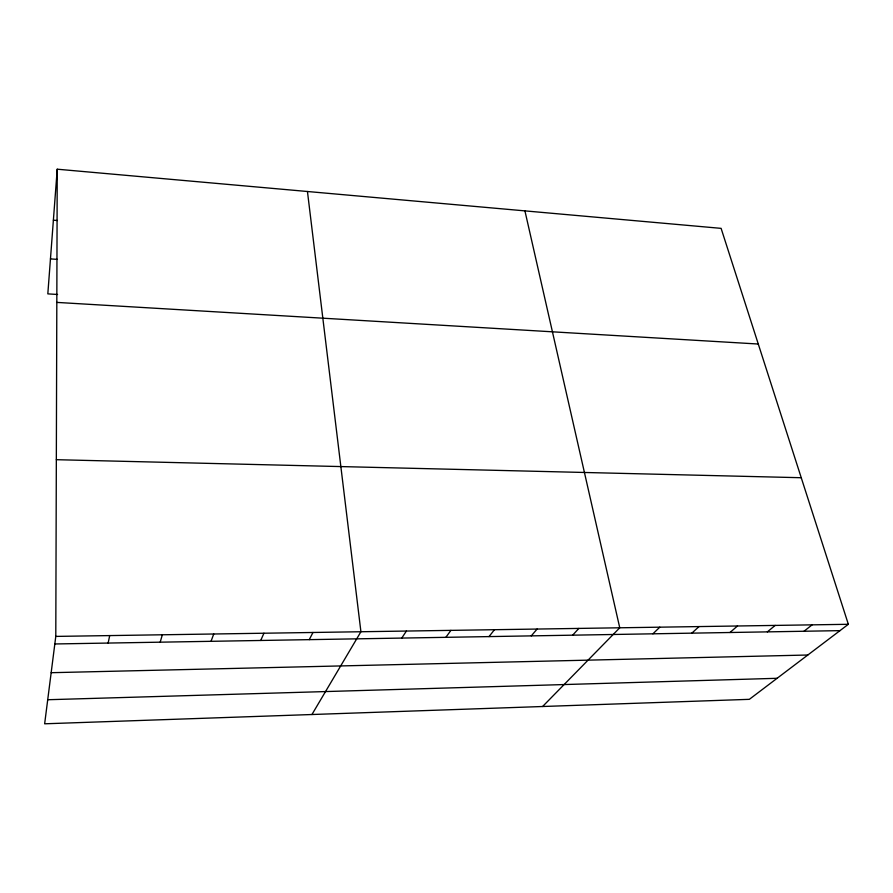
<?xml version="1.0" encoding="UTF-8"?>
<svg xmlns="http://www.w3.org/2000/svg" width="893" height="893" viewBox="0 0 893 893"><rect width="100%" height="100%" fill="white"/><g stroke="black" fill="none" stroke-linecap="round" stroke-linejoin="round"><path stroke-width="1.34" d="M55.79 636.408L57.23 169.201L721.109 228.362L848.35 624.296L749.35 699.331L44.65 723.799L55.79 636.408L848.35 624.296M57.23 169.201L47.82 293.875L57.565 294.478M108.142 643.06L109.705 635.582M160.193 642.179L162.336 634.778M211.038 641.319L213.74 633.997M260.711 640.471L263.937 633.226M309.257 639.645L312.985 632.478M311.947 714.512L360.917 631.742L307.449 191.504M401.761 638.082L406.404 631.05M445.853 637.334L450.92 630.369M489.018 636.597L494.476 629.699M531.268 635.883L537.117 629.052M572.647 635.18L578.865 628.415M542.609 706.508L619.753 627.79L524.928 210.882M652.895 633.818L659.804 627.176M691.818 633.159L699.04 626.573M729.961 632.512L737.495 625.993M767.355 631.876L775.18 625.413M804.013 631.251L812.128 624.843M47.72 699.732L777.089 678.3M51.169 672.697L807.819 655.015M54.83 643.965L839.978 630.637M56.337 459.694L801.244 477.722M56.828 302.403L758.28 344.028M50.455 258.903L57.409 259.383M53.379 220.191L57.431 220.515"/></g></svg>
